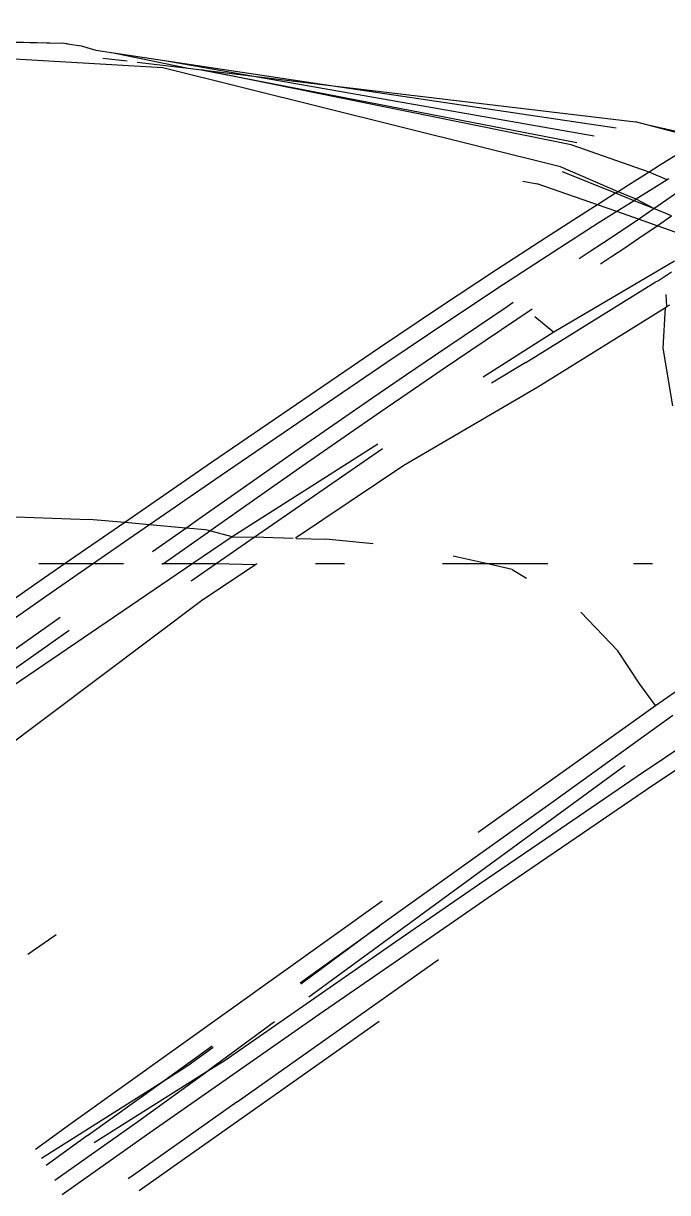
# Model space of a CAD drawing. Header units: millimetres. Extents: x -41292 to 298682, y -22072 to 33155.
# Drawn here: x 30751.1 to 30768.71, y 5993.65 to 6025.63 of the extents above; entities that cross this region are included whole.
import ezdxf

# ---------------------------------------------------------------- set-up
doc = ezdxf.new("R2010")
doc.units = ezdxf.units.MM

# ---------------------------------------------------------------- blocks, each defined once
blk = doc.blocks.new('AHSISHEUD')
for p, q in [((31360.517, 23673.717), (31379.558, 23673.172)), ((31382.284, 23672.497), (31366.598, 23673.437)), ((31366.598, 23673.437), (31379.558, 23673.172)), ((31379.644, 23673.155), (31379.558, 23673.172)), ((31379.684, 23673.154), (31379.644, 23673.155)), ((31379.684, 23673.154), (31380.06, 23673.102)), ((31380.06, 23673.102), (31380.459, 23672.982)), ((31380.459, 23672.982), (31380.942, 23672.91)), ((31380.942, 23672.91), (31382.331, 23672.703)), ((31380.942, 23672.91), (31382.979, 23672.488)), ((31380.652, 23672.767), (31381.312, 23672.688)), ((31381.587, 23672.655), (31382.979, 23672.488)), ((31393.159, 23669.796), (31382.284, 23672.497)), ((31382.331, 23672.703), (31384.78, 23672.273)), ((31382.331, 23672.703), (31386.949, 23672.013)), ((31382.979, 23672.488), (31383.345, 23672.445)), ((31383.345, 23672.445), (31384.78, 23672.273)), ((31383.345, 23672.445), (31393.608, 23670.455)), ((31393.449, 23670.395), (31383.345, 23672.445)), ((31384.78, 23672.273), (31394.081, 23670.639)), ((31384.78, 23672.273), (31386.949, 23672.013)), ((31386.949, 23672.013), (31394.677, 23670.859)), ((31386.949, 23672.013), (31395.206, 23671.025)), ((31395.555, 23670.934), (31395.206, 23671.025)), ((31397.08, 23670.583), (31395.555, 23670.934)), ((31397.025, 23670.549), (31395.555, 23670.934)), ((31395.586, 23669.651), (31393.449, 23670.395)), ((31396.512, 23670.231), (31395.865, 23669.827)), ((31394.733, 23669.113), (31393.159, 23669.796)), ((31394.666, 23669.07), (31393.212, 23669.656)), ((31395.586, 23669.651), (31395.016, 23669.293)), ((31395.865, 23669.827), (31395.586, 23669.651)), ((31396.079, 23669.439), (31395.586, 23669.651)), ((31392.127, 23669.402), (31392.519, 23669.327)), ((31394.167, 23668.753), (31392.519, 23669.327)), ((31395.016, 23669.293), (31394.733, 23669.113)), ((31396.079, 23669.439), (31395.231, 23668.906)), ((31395.706, 23668.651), (31396.627, 23669.288)), ((31396.12, 23669.465), (31396.079, 23669.439)), ((31394.666, 23669.07), (31394.167, 23668.753)), ((31394.733, 23669.113), (31394.666, 23669.07)), ((31395.17, 23668.867), (31394.666, 23669.07)), ((31395.231, 23668.906), (31394.733, 23669.113)), ((31393.978, 23668.634), (31392.762, 23667.853)), ((31394.167, 23668.753), (31393.978, 23668.634)), ((31394.698, 23668.568), (31394.167, 23668.753)), ((31395.17, 23668.867), (31394.698, 23668.568)), ((31395.231, 23668.906), (31395.17, 23668.867)), ((31395.706, 23668.651), (31395.17, 23668.867)), ((31395.706, 23668.651), (31395.231, 23668.906)), ((31395.288, 23668.363), (31395.706, 23668.651)), ((31396.195, 23668.454), (31395.706, 23668.651)), ((31394.698, 23668.568), (31394.193, 23668.248)), ((31395.288, 23668.363), (31394.698, 23668.568)), ((31395.065, 23668.208), (31395.288, 23668.363)), ((31395.803, 23668.183), (31395.288, 23668.363)), ((31395.803, 23668.183), (31396.195, 23668.454)), ((31394.193, 23668.248), (31392.979, 23667.468)), ((31394.337, 23667.724), (31395.065, 23668.208)), ((31395.277, 23667.819), (31395.803, 23668.183)), ((31396.501, 23667.929), (31395.803, 23668.183)), ((31392.762, 23667.853), (31391.383, 23666.956)), ((31393.947, 23667.469), (31394.337, 23667.724)), ((31394.914, 23667.576), (31395.277, 23667.819)), ((31392.979, 23667.468), (31391.602, 23666.573)), ((31393.672, 23667.289), (31393.947, 23667.469)), ((31394.549, 23667.336), (31394.914, 23667.576)), ((31396.278, 23667.215), (31392.977, 23665.273)), ((31394.249, 23667.139), (31394.549, 23667.336)), ((31391.383, 23666.956), (31389.852, 23665.943)), ((31396.195, 23666.911), (31395.839, 23666.678)), ((31391.602, 23666.573), (31390.075, 23665.562)), ((31392.213, 23664.438), (31395.743, 23666.637)), ((31395.839, 23666.678), (31395.743, 23666.637)), ((31391.699, 23665.975), (31391.868, 23666.089)), ((31396.069, 23665.969), (31396.049, 23666.298)), ((31389.852, 23665.943), (31388.185, 23664.822)), ((31389.738, 23664.65), (31391.699, 23665.975)), ((31390.684, 23664.758), (31392.386, 23665.906)), ((31392.542, 23663.774), (31396.03, 23665.945)), ((31395.97, 23664.829), (31396.03, 23665.945)), ((31396.03, 23665.945), (31396.069, 23665.969)), ((31396.069, 23665.969), (31396.151, 23666.022)), ((31390.075, 23665.562), (31388.413, 23664.444)), ((31392.458, 23665.7), (31392.977, 23665.273)), ((31392.977, 23665.273), (31391.047, 23664.044)), ((31388.185, 23664.822), (31385.942, 23663.294)), ((31396.228, 23663.259), (31395.97, 23664.829)), ((31388.926, 23664.098), (31389.738, 23664.65)), ((31389.953, 23664.264), (31390.684, 23664.758)), ((31388.413, 23664.444), (31386.175, 23662.92)), ((31389.142, 23663.712), (31389.953, 23664.264)), ((31392.213, 23664.438), (31391.269, 23663.879)), ((31388.029, 23663.483), (31388.926, 23664.098)), ((31388.246, 23663.099), (31389.142, 23663.712)), ((31388.878, 23661.629), (31392.542, 23663.774)), ((31385.942, 23663.294), (31383.622, 23661.704)), ((31387.051, 23662.809), (31388.029, 23663.483)), ((31386.175, 23662.92), (31383.857, 23661.333)), ((31387.269, 23662.425), (31388.246, 23663.099)), ((31385.988, 23662.07), (31387.051, 23662.809)), ((31386.209, 23661.688), (31387.269, 23662.425)), ((31388.164, 23662.209), (31384.184, 23659.675)), ((31384.672, 23661.148), (31385.988, 23662.07)), ((31384.783, 23659.659), (31388.293, 23662.087)), ((31383.622, 23661.704), (31381.247, 23660.068)), ((31384.896, 23660.768), (31386.209, 23661.688)), ((31385.916, 23659.649), (31388.878, 23661.629)), ((31383.857, 23661.333), (31381.921, 23659.998)), ((31383.272, 23660.161), (31384.672, 23661.148)), ((31383.57, 23659.833), (31384.896, 23660.768)), ((31371.965, 23660.45), (31380.279, 23660.143)), ((31381.247, 23660.068), (31379.621, 23658.942)), ((31381.247, 23660.068), (31380.279, 23660.143)), ((31381.921, 23659.998), (31381.247, 23660.068)), ((31381.921, 23659.998), (31381.486, 23659.698)), ((31382.918, 23659.91), (31381.921, 23659.998)), ((31382.918, 23659.91), (31383.272, 23660.161)), ((31381.486, 23659.698), (31380.394, 23658.942)), ((31382.01, 23659.268), (31382.918, 23659.91)), ((31382.31, 23658.942), (31383.497, 23659.782)), ((31383.453, 23659.863), (31382.918, 23659.91)), ((31384.184, 23659.675), (31383.107, 23658.942)), ((31383.57, 23659.833), (31383.453, 23659.863)), ((31383.497, 23659.782), (31383.57, 23659.833)), ((31384.184, 23659.675), (31383.57, 23659.833)), ((31384.184, 23659.675), (31384.783, 23659.659)), ((31383.746, 23658.942), (31384.783, 23659.659)), ((31385.854, 23659.629), (31384.783, 23659.659)), ((31385.933, 23659.627), (31386.744, 23659.604)), ((31388.039, 23659.48), (31386.744, 23659.604)), ((31391.129, 23658.942), (31390.229, 23659.144)), ((31383.107, 23658.942), (31377.454, 23655.091)), ((31379.621, 23658.942), (31378.844, 23658.403)), ((31378.899, 23658.942), (31379.621, 23658.942)), ((31380.394, 23658.942), (31379.085, 23658.034)), ((31379.621, 23658.942), (31380.394, 23658.942)), ((31380.394, 23658.942), (31381.212, 23658.942)), ((31382.264, 23658.942), (31382.31, 23658.942)), ((31382.28, 23658.921), (31382.31, 23658.942)), ((31382.31, 23658.942), (31383.107, 23658.942)), ((31383.066, 23658.471), (31383.746, 23658.942)), ((31383.107, 23658.942), (31383.746, 23658.942)), ((31383.383, 23657.956), (31384.822, 23658.918)), ((31383.746, 23658.942), (31384.822, 23658.918)), ((31384.822, 23658.918), (31384.856, 23658.942)), ((31386.463, 23658.942), (31387.254, 23658.942)), ((31389.934, 23658.942), (31391.129, 23658.942)), ((31391.129, 23658.942), (31392.817, 23658.942)), ((31391.834, 23658.783), (31391.129, 23658.942)), ((31391.834, 23658.783), (31392.234, 23658.544)), ((31395.159, 23658.942), (31395.671, 23658.942)), ((31378.844, 23658.403), (31376.438, 23656.725)), ((31395.753, 23655.058), (31400.249, 23658.188)), ((31374.362, 23651.175), (31383.383, 23657.956)), ((31379.085, 23658.034), (31376.68, 23656.357)), ((31372.388, 23652.46), (31379.481, 23657.476)), ((31393.715, 23657.613), (31394.728, 23656.552)), ((31379.726, 23657.111), (31373.244, 23652.529)), ((31395.332, 23655.64), (31394.728, 23656.552)), ((31395.753, 23655.058), (31395.332, 23655.64)), ((31390.905, 23651.59), (31395.753, 23655.058)), ((31396.232, 23654.785), (31392.997, 23652.448)), ((31395.257, 23653.122), (31396.78, 23654.146)), ((31395.485, 23652.744), (31397.003, 23653.765)), ((31386.28, 23647.091), (31394.922, 23653.414)), ((31393.153, 23651.689), (31395.257, 23653.122)), ((31393.385, 23651.315), (31395.485, 23652.744)), ((31392.997, 23652.448), (31388.212, 23649.034)), ((31390.945, 23650.177), (31393.153, 23651.689)), ((31391.182, 23649.805), (31393.385, 23651.315)), ((31388.66, 23648.602), (31390.945, 23650.177)), ((31388.9, 23648.232), (31391.182, 23649.805)), ((31379.772, 23643.626), (31388.285, 23649.715)), ((31386.038, 23647.472), (31388.212, 23649.034)), ((31388.212, 23649.034), (31386.062, 23647.434)), ((31379.369, 23648.788), (31378.6, 23648.248)), ((31386.324, 23646.983), (31388.66, 23648.602)), ((31386.565, 23646.614), (31388.9, 23648.232)), ((31384.317, 23644.213), (31389.827, 23648.115)), ((31383.961, 23645.336), (31386.324, 23646.983)), ((31384.204, 23644.969), (31386.565, 23646.614)), ((31381.643, 23641.789), (31388.203, 23646.427)), ((31385.343, 23646.404), (31383.543, 23645.088)), ((31382.187, 23644.703), (31383.637, 23645.745)), ((31383.667, 23645.702), (31382.973, 23645.2)), ((31383.543, 23645.088), (31383.961, 23645.336)), ((31380.411, 23643.104), (31383.543, 23645.088)), ((31381.601, 23643.678), (31383.543, 23645.088)), ((31381.845, 23643.312), (31384.204, 23644.969)), ((31382.973, 23645.2), (31382.187, 23644.703)), ((31382.187, 23644.703), (31378.971, 23642.671)), ((31380.23, 23643.297), (31382.187, 23644.703)), ((31384.317, 23644.213), (31381.482, 23642.213)), ((31379.337, 23642.078), (31381.601, 23643.678)), ((31378.81, 23642.927), (31379.772, 23643.626)), ((31380.23, 23643.297), (31379.095, 23642.472)), ((31379.537, 23641.68), (31381.845, 23643.312)), ((31381.482, 23642.213), (31381.34, 23642.112))]:
    blk.add_line(p, q)

msp = doc.modelspace()

# ---------------------------------------------------------------- block references
msp.add_blockref('AHSISHEUD', (-627.372, -17648.087))

doc.saveas('drawing.dxf')
